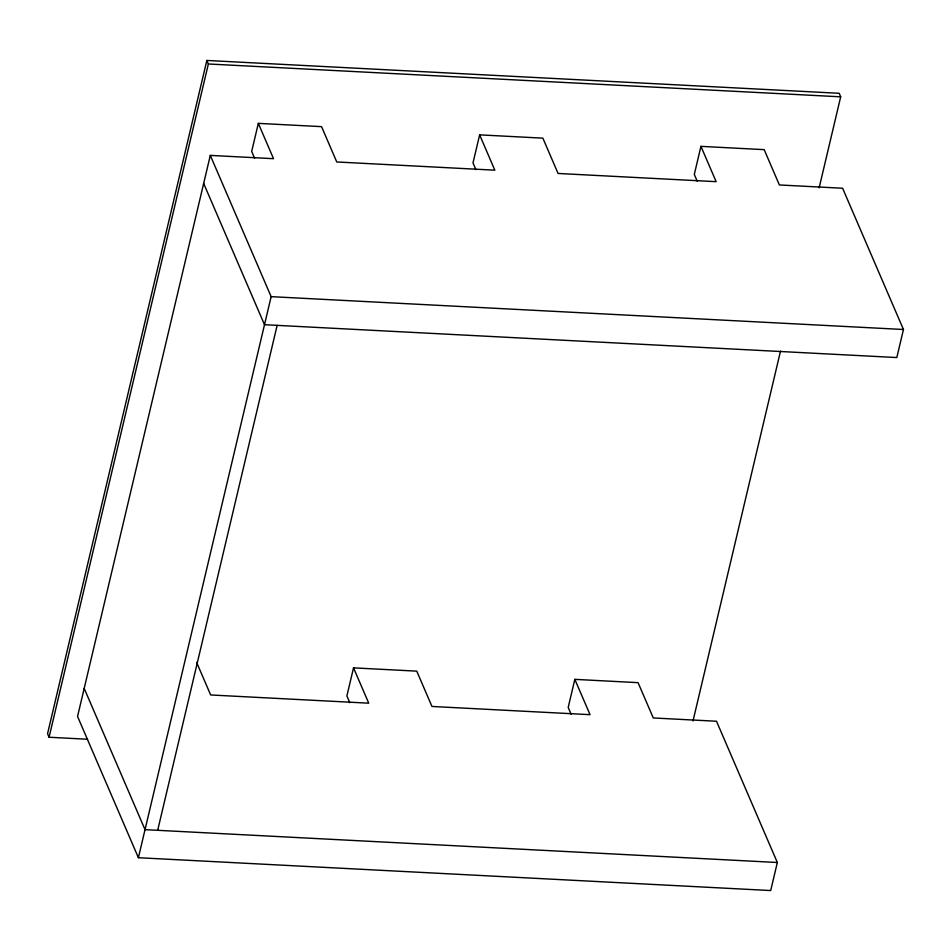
<?xml version="1.0" encoding="UTF-8"?>
<svg xmlns="http://www.w3.org/2000/svg" width="951" height="951" viewBox="0 0 951 951"><rect width="100%" height="100%" fill="white"/><g stroke="black" fill="none" stroke-linecap="round" stroke-linejoin="round"><path stroke-width="1.43" d="M819.144 187.846L840.684 96.824L839.162 93.293L206.843 60.448L47.55 733.708L49.072 737.239L87.575 739.248M49.072 737.239L208.364 63.979L206.843 60.448M203.669 183.448L264.497 324.707L896.817 357.552L903.45 329.498L842.61 188.239L779.38 184.958L764.176 149.64L700.946 146.359L716.151 181.677L558.071 173.462L542.866 138.145L479.637 134.864L494.841 170.181L336.761 161.967L321.557 126.649L258.327 123.368L273.531 158.686L210.302 155.393L77.554 716.448L138.394 857.707L770.702 890.552L777.336 862.498L716.507 721.25L653.278 717.957L638.062 682.652L574.832 679.359L568.199 707.413L571.123 714.201M258.327 123.368L251.682 151.423L254.606 158.211M138.394 857.707L271.142 296.653L210.302 155.393M157.676 830.318L277.145 325.361M574.832 679.359L590.048 714.677L431.968 706.462L416.752 671.144L353.522 667.864L346.889 695.918L349.813 702.706M479.637 134.864L472.992 162.918L475.916 169.706M700.946 146.359L694.301 174.413L697.226 181.201M693.006 720.965L780.521 351.109M208.364 63.979L840.684 96.824M271.142 296.653L903.45 329.498M777.336 862.498L145.028 829.652L84.187 688.393M353.522 667.864L368.738 703.181L210.658 694.967L196.619 662.372"/></g></svg>
